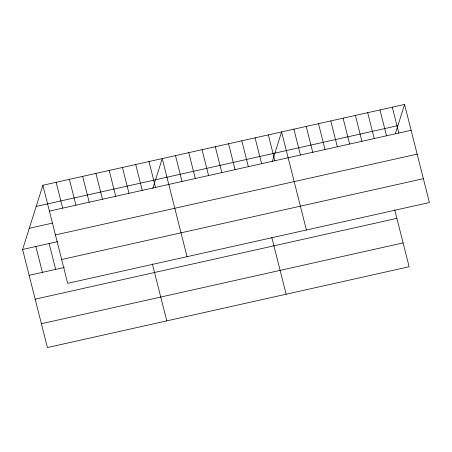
<?xml version="1.0" encoding="UTF-8"?>
<svg xmlns="http://www.w3.org/2000/svg" width="452" height="452" viewBox="0 0 452 452"><rect width="100%" height="100%" fill="white"/><g stroke="black" fill="none" stroke-linecap="round" stroke-linejoin="round"><path stroke-width="0.68" d="M394.709 209.745L409.133 266.742L47.42 347.554L22.6 249.476L42.867 185.258L404.58 104.446L429.4 202.524L67.687 283.336L42.867 185.258M152.787 188.512L162.234 158.59L187.049 256.668M272.155 161.85L281.602 131.922L306.416 230M395.336 133.747L404.58 104.446M36.177 206.445L397.896 125.639M49.409 211.107L411.122 130.295M29.29 228.283L52.5 223.096M55.438 234.944L417.156 154.132M22.6 249.476L57.749 241.622M61.653 259.499L423.371 178.687M29.143 275.325L64.286 267.471M35.171 299.162L396.884 218.35M41.386 323.717L403.099 242.91M392.285 107.192L398.822 133.046M379.985 109.943L386.528 135.792M367.685 112.689L374.228 138.538M355.391 115.435L361.928 141.284M343.091 118.181L349.633 144.035M330.791 120.933L337.333 146.781M318.496 123.678L325.033 149.527M306.196 126.424L312.739 152.279M293.896 129.176L300.439 155.025M268.335 134.882L274.878 160.737M255.075 137.849L261.612 163.697M271.725 237.221L286.15 294.218M241.809 140.809L248.351 166.658M228.548 143.776L235.091 169.624M215.288 146.736L221.825 172.585M202.021 149.697L208.564 175.551M188.761 152.663L195.298 178.512M175.495 155.624L182.037 181.478M148.974 161.55L155.511 187.399M135.707 164.517L142.25 190.365M152.358 263.889L166.782 320.886M122.447 167.477L128.984 193.326M109.181 170.438L115.723 196.292M95.92 173.404L102.463 199.253M82.654 176.365L89.197 202.219M69.393 179.331L75.936 205.18M56.133 182.292L62.67 208.14M49.127 243.549L55.669 269.398M35.861 246.509L42.403 272.364"/></g></svg>
